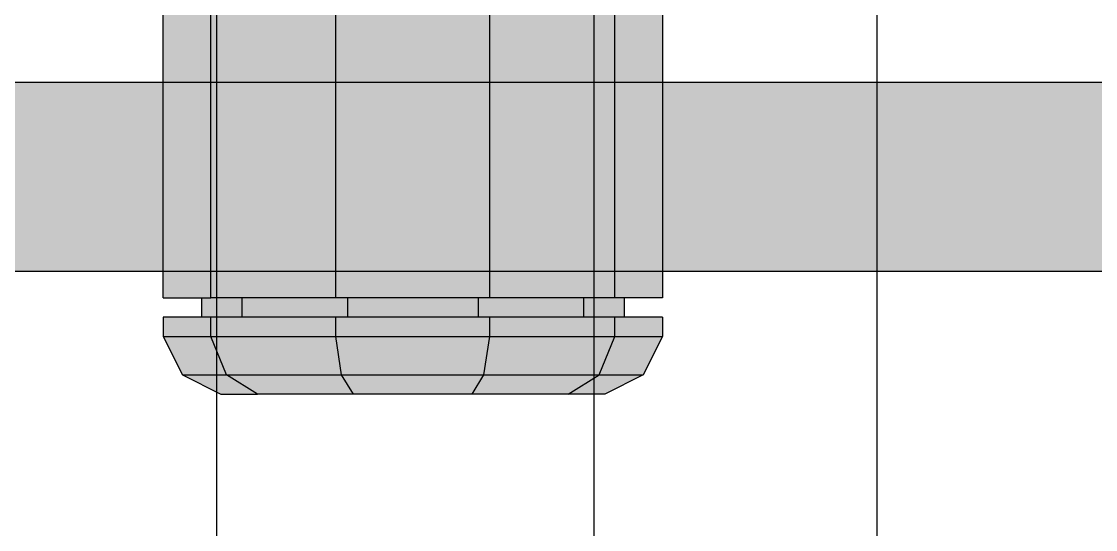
# Model space of a CAD drawing. Header units: feet. Extents: x 2272 to 4893, y 337 to 2916.
# Drawn here: x 3465.17 to 3470.87, y 1925.05 to 1927.74 of the extents above; entities that cross this region are included whole.
import ezdxf

# ---------------------------------------------------------------- set-up
doc = ezdxf.new("R2010")
doc.units = ezdxf.units.FT

# ---------------------------------------------------------------- blocks, each defined once
blk = doc.blocks.new('A$C7483090E')
for p, q in [((167.2, 41.82), (167.2, 200.53)), ((187.93, 41.82), (187.93, 200.53)), ((242.27, 41.82), (242.27, 200.53)), ((309.36, 41.82), (309.36, 200.53)), ((363.7, 41.82), (363.7, 200.53)), ((384.43, 200.53), (384.43, 41.82)), ((167.2, 41.82), (187.93, 41.82)), ((183.9, 41.82), (183.9, 33.47)), ((242.27, 41.82), (187.93, 41.82)), ((201.48, 41.82), (201.48, 33.47)), ((309.36, 41.82), (242.27, 41.82)), ((247.4, 41.82), (247.4, 33.47)), ((304.23, 41.82), (304.23, 33.47)), ((363.7, 41.82), (309.36, 41.82)), ((350.15, 41.82), (350.15, 33.47)), ((384.43, 41.82), (363.7, 41.82)), ((367.73, 41.82), (367.73, 33.47)), ((167.2, 33.47), (167.2, 25.05)), ((187.93, 33.47), (167.2, 33.47)), ((187.93, 33.47), (167.2, 33.47)), ((187.93, 25.05), (187.93, 33.47)), ((242.27, 33.47), (187.93, 33.47)), ((242.27, 33.47), (187.93, 33.47)), ((309.36, 33.47), (242.27, 33.47)), ((309.36, 33.47), (242.27, 33.47)), ((242.27, 25.05), (242.27, 33.47)), ((309.36, 25.05), (309.36, 33.47)), ((363.7, 33.47), (309.36, 33.47)), ((363.7, 33.47), (309.36, 33.47)), ((363.7, 25.05), (363.7, 33.47)), ((384.43, 33.47), (363.7, 33.47)), ((384.43, 33.47), (363.7, 33.47)), ((384.43, 33.47), (384.43, 25.05)), ((167.2, 25.05), (175.55, 8.35)), ((167.2, 25.05), (187.93, 25.05)), ((194.74, 8.35), (187.93, 25.05)), ((187.93, 25.05), (242.27, 25.05)), ((242.27, 25.05), (309.36, 25.05)), ((244.84, 8.35), (242.27, 25.05)), ((306.8, 8.35), (309.36, 25.05)), ((309.36, 25.05), (363.7, 25.05)), ((356.97, 8.35), (363.7, 25.05)), ((363.7, 25.05), (384.43, 25.05)), ((384.43, 25.05), (376.08, 8.35)), ((175.55, 8.35), (194.74, 8.35)), ((175.55, 8.35), (192.25, 0)), ((194.74, 8.35), (244.84, 8.35)), ((208.22, 0), (194.74, 8.35)), ((244.84, 8.35), (306.8, 8.35)), ((250.04, 0), (244.84, 8.35)), ((301.67, 0), (306.8, 8.35)), ((306.8, 8.35), (356.97, 8.35)), ((343.42, 0), (356.97, 8.35)), ((356.97, 8.35), (376.08, 8.35)), ((376.08, 8.35), (359.38, 0)), ((192.25, 0), (208.22, 0)), ((250.04, 0), (208.22, 0)), ((301.67, 0), (250.04, 0)), ((343.42, 0), (301.67, 0)), ((359.38, 0), (343.42, 0))]:
    blk.add_line(p, q)

msp = doc.modelspace()

# ---------------------------------------------------------------- hatches: boundary and pattern name
at = {"true_color": 0xc7c8ca}
h = msp.add_hatch(color=9, dxfattribs=at)
h.dxf.hatch_style = 1
h.paths.add_polyline_path([(3466.8382, 1928.213), (3466.1761, 1928.213), (3466.1761, 1926.2794), (3466.8382, 1926.2794)])
h.paths.add_polyline_path([(3466.1761, 1928.213), (3465.9236, 1928.213), (3465.9236, 1926.2794), (3466.1761, 1926.2794)])
h.paths.add_polyline_path([(3467.6555, 1928.213), (3466.9255, 1928.213), (3466.9256, 1928.2121), (3466.9238, 1928.213), (3466.8382, 1928.213), (3466.8382, 1926.2794), (3467.6555, 1926.2794)])
h.paths.add_polyline_path([(3468.3176, 1928.213), (3467.6555, 1928.213), (3467.6555, 1926.2794), (3468.3176, 1926.2794)])
h.paths.add_polyline_path([(3468.5701, 1928.213), (3468.3176, 1928.213), (3468.3176, 1926.2794), (3468.5701, 1926.2794)])
at = {"true_color": 0xb4623c}
h = msp.add_hatch(color=25, dxfattribs=at)
h.dxf.hatch_style = 1
h.paths.add_polyline_path([(3491.216, 1926.4195), (3491.216, 1927.4195), (3461.216, 1927.4195), (3461.216, 1926.4195)])
at = {"true_color": 0x939598}
h = msp.add_hatch(color=252, dxfattribs=at)
h.dxf.hatch_style = 1
h.paths.add_polyline_path([(3466.8382, 1926.1777), (3466.1761, 1926.1777), (3466.1761, 1926.075), (3466.8382, 1926.075)])
h.paths.add_polyline_path([(3466.3412, 1926.2794), (3466.1761, 1926.2794), (3466.127, 1926.2794), (3466.127, 1926.1777), (3466.1761, 1926.1777), (3466.3412, 1926.1777)])
h.paths.add_polyline_path([(3466.9006, 1926.2794), (3466.8382, 1926.2794), (3466.3412, 1926.2794), (3466.3412, 1926.1777), (3466.8382, 1926.1777), (3466.9006, 1926.1777)])
h.paths.add_polyline_path([(3467.5931, 1926.2794), (3466.9006, 1926.2794), (3466.9006, 1926.1777), (3467.5931, 1926.1777)])
h.paths.add_polyline_path([(3468.1525, 1926.2794), (3467.6555, 1926.2794), (3467.5931, 1926.2794), (3467.5931, 1926.1777), (3467.6555, 1926.1777), (3468.1525, 1926.1777)])
h.paths.add_polyline_path([(3468.3667, 1926.2794), (3468.3176, 1926.2794), (3468.1525, 1926.2794), (3468.1525, 1926.1777), (3468.3176, 1926.1777), (3468.3667, 1926.1777)])
h.paths.add_polyline_path([(3466.1761, 1926.1777), (3465.9236, 1926.1777), (3465.9236, 1926.075), (3466.1761, 1926.075)])
h.paths.add_polyline_path([(3466.1761, 1926.075), (3465.9236, 1926.075), (3466.0253, 1925.8716), (3466.2591, 1925.8716)])
h.paths.add_polyline_path([(3466.2591, 1925.8716), (3466.0253, 1925.8716), (3466.2287, 1925.7699), (3466.4233, 1925.7699)])
h.paths.add_polyline_path([(3466.8382, 1926.075), (3466.1761, 1926.075), (3466.2591, 1925.8716), (3466.8694, 1925.8716)])
h.paths.add_polyline_path([(3466.8694, 1925.8716), (3466.2591, 1925.8716), (3466.4233, 1925.7699), (3466.9328, 1925.7699)])
h.paths.add_polyline_path([(3467.6555, 1926.075), (3466.8382, 1926.075), (3466.8694, 1925.8716), (3467.6243, 1925.8716)])
h.paths.add_polyline_path([(3467.6243, 1925.8716), (3466.8694, 1925.8716), (3466.9328, 1925.7699), (3467.5618, 1925.7699)])
h.paths.add_polyline_path([(3467.6555, 1926.1777), (3467.5931, 1926.1777), (3466.9006, 1926.1777), (3466.8382, 1926.1777), (3466.8382, 1926.075), (3467.6555, 1926.075)])
h.paths.add_polyline_path([(3468.3176, 1926.1777), (3468.1525, 1926.1777), (3467.6555, 1926.1777), (3467.6555, 1926.075), (3468.3176, 1926.075)])
h.paths.add_polyline_path([(3468.3176, 1926.075), (3467.6555, 1926.075), (3467.6243, 1925.8716), (3468.2355, 1925.8716)])
h.paths.add_polyline_path([(3468.2355, 1925.8716), (3467.6243, 1925.8716), (3467.5618, 1925.7699), (3468.0704, 1925.7699)])
h.paths.add_polyline_path([(3468.5701, 1926.075), (3468.3176, 1926.075), (3468.2355, 1925.8716), (3468.4684, 1925.8716)])
h.paths.add_polyline_path([(3468.4684, 1925.8716), (3468.2355, 1925.8716), (3468.0704, 1925.7699), (3468.265, 1925.7699)])
h.paths.add_polyline_path([(3468.5701, 1926.1777), (3468.3176, 1926.1777), (3468.3176, 1926.075), (3468.5701, 1926.075)])

# ---------------------------------------------------------------- linework, layer by layer
at = {"color": 242, "true_color": 0xcd2027}
for p, q in [((3466.2083, 1831.0673), (3466.2083, 1936.9524)), ((3468.2083, 1831.0673), (3468.2083, 1936.9524)), ((3469.7083, 1831.0673), (3469.7083, 1936.9524))]:
    msp.add_line(p, q, dxfattribs=at)
at = {"color": 18, "true_color": 0x000000}
for p, q in [((3491.216, 1927.4195), (3461.216, 1927.4195)), ((3491.216, 1926.4195), (3461.216, 1926.4195))]:
    msp.add_line(p, q, dxfattribs=at)

# ---------------------------------------------------------------- block references
at = {"xscale": 0.01218343478757425, "yscale": 0.01218343478757425, "zscale": 0.01218343478757425}
msp.add_blockref('A$C7483090E', (3463.8864, 1925.7699), dxfattribs=at)

doc.saveas('drawing.dxf')
